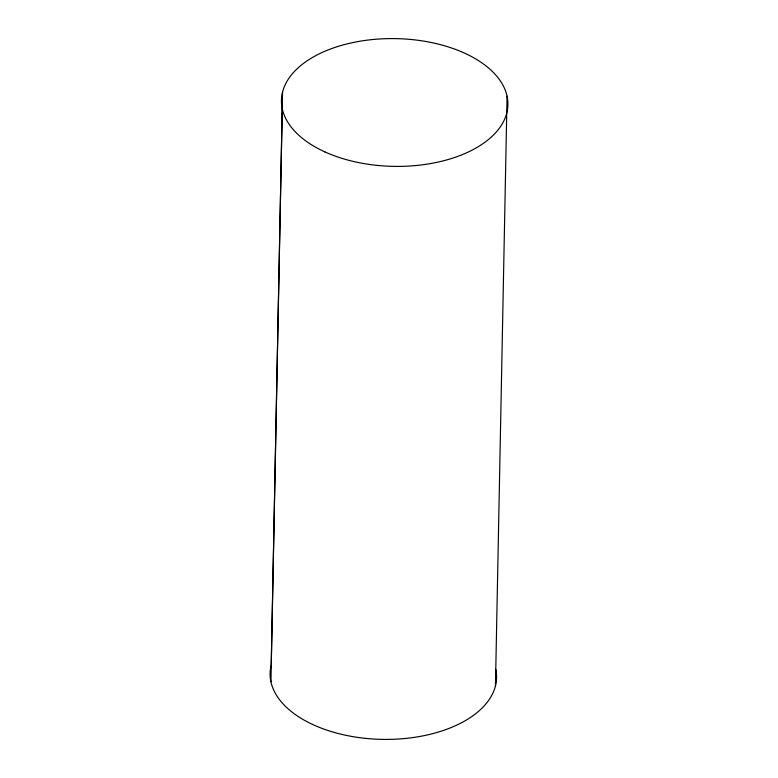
<?xml version="1.0" encoding="UTF-8"?>
<svg xmlns="http://www.w3.org/2000/svg" width="778" height="778" viewBox="0 0 778 778"><rect width="100%" height="100%" fill="white"/><g stroke="black" fill="none" stroke-linecap="round" stroke-linejoin="round"><path stroke-width="1.17" d="M282.54 92.057L271.221 665.044A113.248 63.884 1.1 0 0 382.27 739.372A113.248 63.884 1.1 0 0 495.742 669.265M270.939 681.722L282.258 108.735M495.46 685.943L507.061 96.278M324.883 151.895A113.248 63.884 1.1 0 0 506.779 112.956A113.248 63.884 1.1 0 0 352.317 42.683A113.248 63.884 1.1 0 0 324.883 151.895"/></g></svg>
